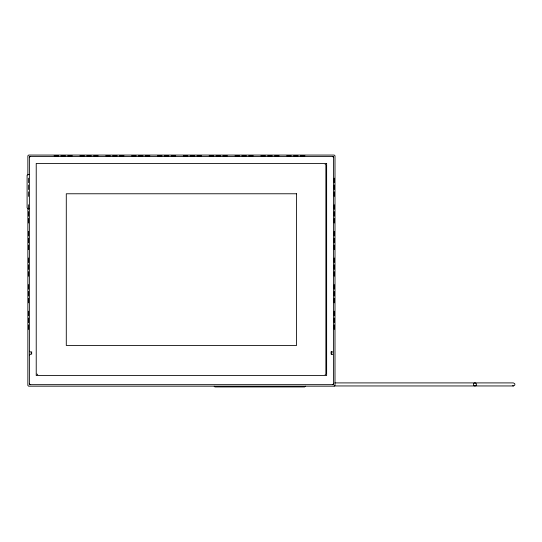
<?xml version="1.0" encoding="UTF-8"?>
<svg xmlns="http://www.w3.org/2000/svg" width="542" height="542" viewBox="0 0 542 542"><rect width="100%" height="100%" fill="white"/><g stroke="black" fill="none" stroke-linecap="round" stroke-linejoin="round"><path stroke-width="0.81" d="M334.082 385.951L513.382 385.951L514.697 385.193L514.9 384.427L514.697 383.668L513.342 382.909L334.929 382.909M29.383 157.343L30.142 156.584M29.383 355.003L31.66 353.486M331.196 352.727L331.955 351.968M305.383 386.175L304.624 386.934L214.917 386.934L214.158 386.175M325.112 374.773L325.877 374.014L325.877 164.944L325.112 164.185M332.713 384.657L333.479 383.899M54.064 155.825L58.624 155.825M60.907 155.825L65.467 155.825M67.75 155.825L72.31 155.825M79.911 155.825L84.471 155.825M86.754 155.825L91.313 155.825M93.597 155.825L98.156 155.825M105.758 155.825L110.324 155.825M112.6 155.825L117.167 155.825M119.443 155.825L124.003 155.825M131.611 155.825L136.171 155.825M138.447 155.825L143.013 155.825M145.29 155.825L149.856 155.825M157.458 155.825L162.017 155.825M164.301 155.825L168.86 155.825M171.143 155.825L175.703 155.825M183.304 155.825L187.864 155.825M190.147 155.825L194.707 155.825M196.99 155.825L201.549 155.825M209.151 155.825L213.717 155.825M215.994 155.825L220.553 155.825M222.837 155.825L227.396 155.825M234.998 155.825L239.564 155.825M241.84 155.825L246.407 155.825M248.683 155.825L253.25 155.825M260.851 155.825L265.411 155.825M267.694 155.825L272.253 155.825M274.537 155.825L279.096 155.825M286.698 155.825L291.257 155.825M293.54 155.825L298.1 155.825M300.383 155.825L304.943 155.825M27.859 174.436L29.383 174.436M27.859 208.65L29.383 208.65M331.196 351.968L332.713 351.968M332.713 354.244L331.196 354.244L331.196 351.643M512.576 385.748L513.382 385.951M332.713 156.584L333.479 157.343M331.196 353.486L331.955 354.244M31.66 352.727L29.383 351.202M36.985 374.014L37.744 374.773M29.383 383.899L30.142 384.657M334.238 178.155L334.238 182.715M334.238 184.991L334.238 189.558M334.238 191.834L334.238 196.4M334.238 204.761L334.238 209.32M334.238 211.604L334.238 216.163M334.238 218.446L334.238 223.006M334.238 231.366L334.238 235.933M334.238 238.209L334.238 242.775M334.238 245.052L334.238 249.618M334.238 257.978L334.238 262.538M334.238 264.821L334.238 269.381M334.238 271.664L334.238 276.224M334.238 284.584L334.238 289.15M334.238 291.427L334.238 295.986M334.238 298.269L334.238 302.829M334.238 311.196L334.238 315.756M334.238 318.039L334.238 322.598M334.238 324.882L334.238 329.441M31.66 351.643L31.66 354.244M28.618 178.155L28.618 182.715M28.618 184.991L28.618 189.558M28.618 191.834L28.618 196.4M28.618 204.761L28.618 209.32M28.618 211.604L28.618 216.163M28.618 218.446L28.618 223.006M28.618 231.366L28.618 235.933M28.618 238.209L28.618 242.775M28.618 245.052L28.618 249.618M28.618 257.978L28.618 262.538M28.618 264.821L28.618 269.381M28.618 271.664L28.618 276.224M28.618 284.584L28.618 289.15M28.618 291.427L28.618 295.986M28.618 298.269L28.618 302.829M28.618 311.196L28.618 315.756M28.618 318.039L28.618 322.598M28.618 324.882L28.618 329.441M27.859 175.235L27.859 155.825L28.618 155.066L334.238 155.066L334.997 155.825L334.997 385.416L334.238 386.175L28.618 386.175L27.859 385.416L27.859 208.155M27.1 175.195L27.1 207.891M333.479 156.584L29.383 156.584L29.383 384.657L333.479 384.657L333.479 156.584M326.636 163.427L36.226 163.427L36.226 375.531L326.636 375.531L326.636 163.427M296.569 193.772L66.287 193.772L66.287 345.464L296.569 345.464L296.569 193.772M476.174 385.193A1.518 1.457 -90 0 0 474.914 382.909A1.518 1.457 -90 0 0 473.654 385.193A1.518 1.457 -90 0 0 476.174 385.193"/></g></svg>
